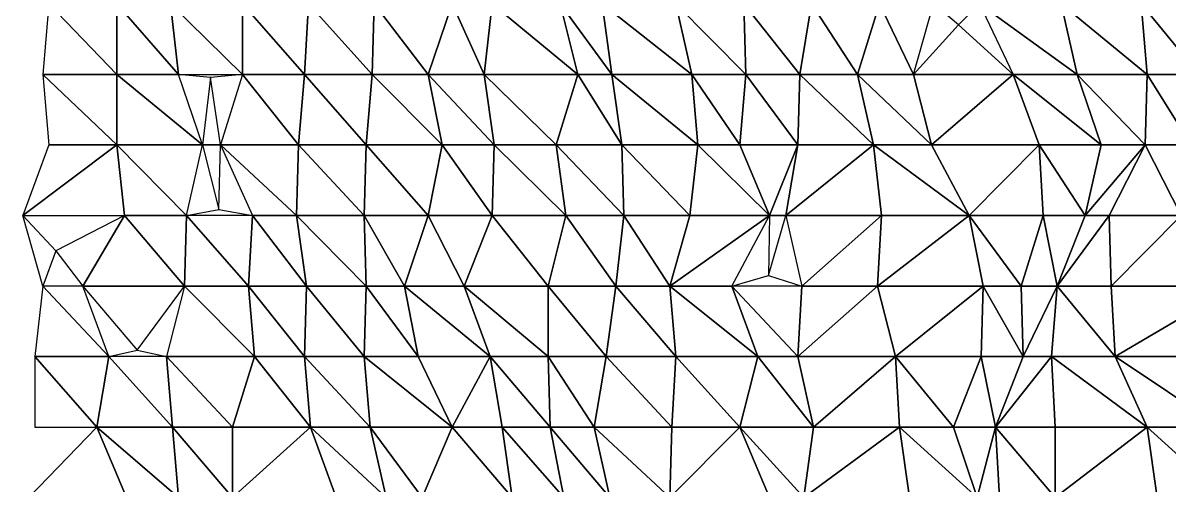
# Model space of a CAD drawing. Header units: metres. Extents: x -317 to 276, y -240 to 234.
# Drawn here: x -316.8 to -219.3, y 31.1 to 70.4 of the extents above; entities that cross this region are included whole.
import ezdxf

# ---------------------------------------------------------------- set-up
doc = ezdxf.new("R2010")
doc.units = ezdxf.units.M

msp = doc.modelspace()

# ---------------------------------------------------------------- linework, layer by layer
for points in [[(-314.5853, 72, -405.78067), (-315.09293, 66, -406.70987), (-308.8122, 66, -407.72803), (-308.8121, 66.0001, -407.72794)], [(-314.5853, 72, -405.78067), (-308.8122, 66, -407.72803), (-308.8122, 72, -407.72803), (-308.8121, 72.0001, -407.72794)], [(-308.8122, 72, -407.72803), (-303.5467, 66, -410.60458), (-304.22354, 72, -411.8435), (-304.22345, 72.0001, -411.8434)], [(-308.8122, 72, -407.72803), (-308.8122, 66, -407.72803), (-303.5467, 66, -410.60458), (-303.5466, 66.0001, -410.6045)], [(-304.22354, 72, -411.8435), (-298.112, 66, -413.1714), (-298.112, 72, -413.1714), (-298.1119, 72.0001, -413.1713)], [(-304.22354, 72, -411.8435), (-303.5467, 66, -410.60458), (-298.112, 66, -413.1714), (-298.1119, 66.0001, -413.1713)], [(-298.112, 72, -413.1714), (-292.8465, 66, -416.04794), (-292.5081, 72, -415.42847), (-292.508, 72.0001, -415.42838)], [(-298.112, 72, -413.1714), (-298.112, 66, -413.1714), (-292.8465, 66, -416.04794), (-292.8464, 66.0001, -416.04785)], [(-292.5081, 72, -415.42847), (-292.8465, 66, -416.04794), (-287.07336, 66, -417.9953), (-287.07327, 66.0001, -417.9952)], [(-292.5081, 72, -415.42847), (-287.07336, 66, -417.9953), (-286.90417, 72, -417.68558), (-286.90408, 72.0001, -417.6855)], [(-286.90417, 72, -417.68558), (-287.07336, 66, -417.9953), (-282.3155, 66, -421.80106), (-282.3154, 66.0001, -421.80096)], [(-286.90417, 72, -417.68558), (-282.3155, 66, -421.80106), (-280.285, 72, -418.08423), (-280.2849, 72.0001, -418.08414)], [(-280.285, 72, -418.08423), (-282.3155, 66, -421.80106), (-277.55762, 66, -425.6068), (-277.55753, 66.0001, -425.60672)], [(-280.285, 72, -418.08423), (-277.55762, 66, -425.6068), (-276.8808, 72, -424.3679), (-276.8807, 72.0001, -424.3678)], [(-276.8808, 72, -424.3679), (-277.55762, 66, -425.6068), (-269.58478, 66, -423.52762), (-269.5847, 66.0001, -423.52753)], [(-276.8808, 72, -424.3679), (-269.58478, 66, -423.52762), (-271.10767, 72, -426.31522), (-271.10757, 72.0001, -426.31512)], [(-271.10767, 72, -426.31522), (-266.68823, 66, -430.74045), (-267.53427, 72, -432.28912), (-267.53418, 72.0001, -432.28903)], [(-271.10767, 72, -426.31522), (-269.58478, 66, -423.52762), (-266.68823, 66, -430.74045), (-266.68814, 66.0001, -430.74036)], [(-267.53427, 72, -432.28912), (-259.89984, 66, -430.8294), (-261.2535, 72, -433.30728), (-261.25342, 72.0001, -433.3072)], [(-267.53427, 72, -432.28912), (-266.68823, 66, -430.74045), (-259.89984, 66, -430.8294), (-259.89975, 66.0001, -430.8293)], [(-261.2535, 72, -433.30728), (-255.31119, 66, -434.9449), (-255.48041, 72, -435.2546), (-255.4803, 72.0001, -435.25452)], [(-261.2535, 72, -433.30728), (-259.89984, 66, -430.8294), (-255.31119, 66, -434.9449), (-255.31108, 66.0001, -434.9448)], [(-255.48041, 72, -435.2546), (-250.72253, 66, -439.06036), (-249.70728, 72, -437.20197), (-249.70717, 72.0001, -437.20187)], [(-255.48041, 72, -435.2546), (-255.31119, 66, -434.9449), (-250.72253, 66, -439.06036), (-250.72243, 66.0001, -439.06027)], [(-249.70728, 72, -437.20197), (-250.72253, 66, -439.06036), (-245.79546, 66, -442.5564), (-245.79535, 66.0001, -442.5563)], [(-249.70728, 72, -437.20197), (-245.79546, 66, -442.5564), (-243.93416, 72, -439.14932), (-243.93405, 72.0001, -439.14923)], [(-243.93416, 72, -439.14932), (-245.79546, 66, -442.5564), (-241.03758, 66, -446.36215), (-241.03748, 66.0001, -446.36206)], [(-243.93416, 72, -439.14932), (-241.03758, 66, -446.36215), (-239.34549, 72, -443.2648), (-239.34538, 72.0001, -443.2647)], [(-235.43367, 72, -448.61923), (-237.21411, 70.2222, -445.62082), (-239.34549, 72, -443.2648), (-239.34538, 72.0001, -443.2647)], [(-235.43367, 72, -448.61923), (-227.1224, 66, -445.92056), (-228.47609, 72, -448.39844), (-228.47598, 72.0001, -448.39835)], [(-235.43367, 72, -448.61923), (-232.55713, 66, -443.35376), (-227.1224, 66, -445.92056), (-227.1223, 66.0001, -445.92047)], [(-228.47609, 72, -448.39844), (-221.18008, 66, -447.55817), (-221.68771, 72, -448.48737), (-221.6876, 72.0001, -448.48727)], [(-228.47609, 72, -448.39844), (-227.1224, 66, -445.92056), (-221.18008, 66, -447.55817), (-221.17998, 66.0001, -447.55807)], [(-221.68771, 72, -448.48737), (-216.76064, 66, -451.9834), (-216.0838, 72, -450.74448), (-216.0837, 72.0001, -450.7444)], [(-221.68771, 72, -448.48737), (-221.18008, 66, -447.55817), (-216.76064, 66, -451.9834), (-216.76053, 66.0001, -451.9833)], [(-237.21411, 70.2222, -445.62082), (-241.03758, 66, -446.36215), (-232.55713, 66, -443.35376), (-232.55702, 66.0001, -443.35367)], [(-315.09293, 66, -406.70987), (-308.8122, 60, -407.72803), (-308.8122, 66, -407.72803), (-308.8121, 66.0001, -407.72794)], [(-315.09293, 66, -406.70987), (-314.5853, 60, -405.78067), (-308.8122, 60, -407.72803), (-308.8121, 60.0001, -407.72794)], [(-308.8122, 66, -407.72803), (-301.51617, 60, -406.88776), (-303.5467, 66, -410.60458), (-303.5466, 66.0001, -410.6045)], [(-308.8122, 66, -407.72803), (-308.8122, 60, -407.72803), (-301.51617, 60, -406.88776), (-301.51608, 60.0001, -406.88766)], [(-298.112, 66, -413.1714), (-300.82565, 65.739136, -411.88126), (-303.5467, 66, -410.60458), (-303.5466, 66.0001, -410.6045)], [(-300.82565, 65.739136, -411.88126), (-301.51617, 60, -406.88776), (-299.9733, 60, -416.5785), (-299.9732, 60.0001, -416.5784)], [(-298.112, 66, -413.1714), (-299.9733, 60, -416.5785), (-293.35413, 60, -416.97714), (-293.35403, 60.0001, -416.97705)], [(-298.112, 66, -413.1714), (-293.35413, 60, -416.97714), (-292.8465, 66, -416.04794), (-292.8464, 66.0001, -416.04785)], [(-292.8465, 66, -416.04794), (-293.35413, 60, -416.97714), (-287.581, 60, -418.9245), (-287.5809, 60.0001, -418.9244)], [(-292.8465, 66, -416.04794), (-287.581, 60, -418.9245), (-287.07336, 66, -417.9953), (-287.07327, 66.0001, -417.9952)], [(-287.07336, 66, -417.9953), (-287.581, 60, -418.9245), (-281.13104, 60, -419.6329), (-281.13095, 60.0001, -419.6328)], [(-287.07336, 66, -417.9953), (-281.13104, 60, -419.6329), (-282.3155, 66, -421.80106), (-282.3154, 66.0001, -421.80096)], [(-282.3155, 66, -421.80106), (-276.71158, 60, -424.05814), (-277.55762, 66, -425.6068), (-277.55753, 66.0001, -425.60672)], [(-282.3155, 66, -421.80106), (-281.13104, 60, -419.6329), (-276.71158, 60, -424.05814), (-276.7115, 60.0001, -424.05804)], [(-277.55762, 66, -425.6068), (-271.4461, 60, -426.9347), (-269.58478, 66, -423.52762), (-269.5847, 66.0001, -423.52753)], [(-277.55762, 66, -425.6068), (-276.71158, 60, -424.05814), (-271.4461, 60, -426.9347), (-271.446, 60.0001, -426.9346)], [(-269.58478, 66, -423.52762), (-271.4461, 60, -426.9347), (-265.8422, 60, -429.19177), (-265.8421, 60.0001, -429.19168)], [(-269.58478, 66, -423.52762), (-265.8422, 60, -429.19177), (-266.68823, 66, -430.74045), (-266.68814, 66.0001, -430.74036)], [(-266.68823, 66, -430.74045), (-259.3922, 60, -429.90018), (-259.89984, 66, -430.8294), (-259.89975, 66.0001, -430.8293)], [(-266.68823, 66, -430.74045), (-265.8422, 60, -429.19177), (-259.3922, 60, -429.90018), (-259.39212, 60.0001, -429.9001)], [(-259.89984, 66, -430.8294), (-255.81882, 60, -435.87408), (-255.31119, 66, -434.9449), (-255.31108, 66.0001, -434.9448)], [(-259.89984, 66, -430.8294), (-259.3922, 60, -429.90018), (-255.81882, 60, -435.87408), (-255.81871, 60.0001, -435.874)], [(-255.31119, 66, -434.9449), (-255.81882, 60, -435.87408), (-250.89174, 60, -439.37012), (-250.89163, 60.0001, -439.37003)], [(-255.31119, 66, -434.9449), (-250.89174, 60, -439.37012), (-250.72253, 66, -439.06036), (-250.72243, 66.0001, -439.06027)], [(-250.72253, 66, -439.06036), (-250.89174, 60, -439.37012), (-244.44177, 60, -440.07852), (-244.44167, 60.0001, -440.07843)], [(-250.72253, 66, -439.06036), (-244.44177, 60, -440.07852), (-245.79546, 66, -442.5564), (-245.79535, 66.0001, -442.5563)], [(-245.79546, 66, -442.5564), (-239.51471, 60, -443.57455), (-241.03758, 66, -446.36215), (-241.03748, 66.0001, -446.36206)], [(-245.79546, 66, -442.5564), (-244.44177, 60, -440.07852), (-239.51471, 60, -443.57455), (-239.5146, 60.0001, -443.57446)], [(-239.51471, 60, -443.57455), (-232.55713, 66, -443.35376), (-241.03758, 66, -446.36215), (-241.03748, 66.0001, -446.36206)], [(-239.51471, 60, -443.57455), (-230.35739, 60, -439.3272), (-232.55713, 66, -443.35376), (-232.55702, 66.0001, -443.35367)], [(-232.55713, 66, -443.35376), (-225.0919, 60, -442.20374), (-227.1224, 66, -445.92056), (-227.1223, 66.0001, -445.92047)], [(-232.55713, 66, -443.35376), (-230.35739, 60, -439.3272), (-225.0919, 60, -442.20374), (-225.0918, 60.0001, -442.20364)], [(-227.1224, 66, -445.92056), (-221.3493, 60, -447.86792), (-221.18008, 66, -447.55817), (-221.17998, 66.0001, -447.55807)], [(-227.1224, 66, -445.92056), (-225.0919, 60, -442.20374), (-221.3493, 60, -447.86792), (-221.3492, 60.0001, -447.86783)], [(-221.18008, 66, -447.55817), (-221.3493, 60, -447.86792), (-217.43747, 60, -453.22235), (-217.43736, 60.0001, -453.22226)], [(-221.18008, 66, -447.55817), (-217.43747, 60, -453.22235), (-216.76064, 66, -451.9834), (-216.76053, 66.0001, -451.9833)], [(-316.78503, 54, -409.80722), (-308.13535, 54, -406.48907), (-308.8122, 60, -407.72803), (-308.8121, 60.0001, -407.72794)], [(-316.78503, 54, -409.80722), (-308.8122, 60, -407.72803), (-314.5853, 60, -405.78067), (-314.5852, 60.0001, -405.78058)], [(-308.8122, 60, -407.72803), (-302.86987, 54, -409.36563), (-301.51617, 60, -406.88776), (-301.51608, 60.0001, -406.88766)], [(-308.8122, 60, -407.72803), (-308.13535, 54, -406.48907), (-302.86987, 54, -409.36563), (-302.86978, 54.0001, -409.36554)], [(-301.51617, 60, -406.88776), (-300.1243, 54.5, -410.5974), (-299.9733, 60, -416.5785), (-299.9732, 60.0001, -416.5784)], [(-299.9733, 60, -416.5785), (-293.52332, 54, -417.2869), (-293.35413, 60, -416.97714), (-293.35403, 60.0001, -416.97705)], [(-299.9733, 60, -416.5785), (-297.26593, 54, -411.6227), (-293.52332, 54, -417.2869), (-293.52322, 54.0001, -417.2868)], [(-293.35413, 60, -416.97714), (-293.52332, 54, -417.2869), (-287.7502, 54, -419.23425), (-287.75012, 54.0001, -419.23416)], [(-293.35413, 60, -416.97714), (-287.7502, 54, -419.23425), (-287.581, 60, -418.9245), (-287.5809, 60.0001, -418.9244)], [(-287.581, 60, -418.9245), (-287.7502, 54, -419.23425), (-282.3155, 54, -421.80106), (-282.3154, 54.0001, -421.80096)], [(-287.581, 60, -418.9245), (-282.3155, 54, -421.80106), (-281.13104, 60, -419.6329), (-281.13095, 60.0001, -419.6328)], [(-281.13104, 60, -419.6329), (-282.3155, 54, -421.80106), (-276.8808, 54, -424.3679), (-276.8807, 54.0001, -424.3678)], [(-281.13104, 60, -419.6329), (-276.8808, 54, -424.3679), (-276.71158, 60, -424.05814), (-276.7115, 60.0001, -424.05804)], [(-276.71158, 60, -424.05814), (-276.8808, 54, -424.3679), (-270.60004, 54, -425.38602), (-270.59995, 54.0001, -425.38593)], [(-276.71158, 60, -424.05814), (-270.60004, 54, -425.38602), (-271.4461, 60, -426.9347), (-271.446, 60.0001, -426.9346)], [(-271.4461, 60, -426.9347), (-265.67297, 54, -428.88205), (-265.8422, 60, -429.19177), (-265.8421, 60.0001, -429.19168)], [(-271.4461, 60, -426.9347), (-270.60004, 54, -425.38602), (-265.67297, 54, -428.88205), (-265.67288, 54.0001, -428.88196)], [(-265.8422, 60, -429.19177), (-260.06906, 54, -431.13913), (-259.3922, 60, -429.90018), (-259.39212, 60.0001, -429.9001)], [(-265.8422, 60, -429.19177), (-265.67297, 54, -428.88205), (-260.06906, 54, -431.13913), (-260.06897, 54.0001, -431.13904)], [(-259.3922, 60, -429.90018), (-260.06906, 54, -431.13913), (-253.28069, 54, -431.22806), (-253.28058, 54.0001, -431.22797)], [(-259.3922, 60, -429.90018), (-253.28069, 54, -431.22806), (-255.81882, 60, -435.87408), (-255.81871, 60.0001, -435.874)], [(-253.28069, 54, -431.22806), (-250.89174, 60, -439.37012), (-255.81882, 60, -435.87408), (-255.81871, 60.0001, -435.874)], [(-253.28069, 54, -431.22806), (-251.907, 54, -441.22852), (-250.89174, 60, -439.37012), (-250.89163, 60.0001, -439.37003)], [(-251.907, 54, -441.22852), (-243.76495, 54, -438.83957), (-244.44177, 60, -440.07852), (-244.44167, 60.0001, -440.07843)], [(-251.907, 54, -441.22852), (-244.44177, 60, -440.07852), (-250.89174, 60, -439.37012), (-250.89163, 60.0001, -439.37003)], [(-236.29973, 54, -437.68958), (-239.51471, 60, -443.57455), (-244.44177, 60, -440.07852), (-244.44167, 60.0001, -440.07843)], [(-236.29973, 54, -437.68958), (-244.44177, 60, -440.07852), (-243.76495, 54, -438.83957), (-243.76485, 54.0001, -438.83948)], [(-236.29973, 54, -437.68958), (-230.35739, 60, -439.3272), (-239.51471, 60, -443.57455), (-239.5146, 60.0001, -443.57446)], [(-236.29973, 54, -437.68958), (-230.01898, 54, -438.70773), (-230.35739, 60, -439.3272), (-230.35728, 60.0001, -439.32712)], [(-230.35739, 60, -439.3272), (-226.44559, 54, -444.68164), (-225.0919, 60, -442.20374), (-225.0918, 60.0001, -442.20364)], [(-230.35739, 60, -439.3272), (-230.01898, 54, -438.70773), (-226.44559, 54, -444.68164), (-226.44548, 54.0001, -444.68155)], [(-226.44559, 54, -444.68164), (-224.39505, 54, -453.44315), (-221.3493, 60, -447.86792), (-221.3492, 60.0001, -447.86783)], [(-226.44559, 54, -444.68164), (-221.3493, 60, -447.86792), (-225.0919, 60, -442.20374), (-225.0918, 60.0001, -442.20364)], [(-221.3493, 60, -447.86792), (-224.39505, 54, -453.44315), (-218.28351, 54, -454.77103), (-218.2834, 54.0001, -454.77094)], [(-221.3493, 60, -447.86792), (-218.28351, 54, -454.77103), (-217.43747, 60, -453.22235), (-217.43736, 60.0001, -453.22226)], [(-315.09293, 48, -406.70987), (-316.78503, 54, -409.80722), (-313.9948, 51, -408.73688), (-313.99472, 51.0001, -408.7368)], [(-308.13535, 54, -406.48907), (-313.9948, 51, -408.73688), (-311.68875, 48, -412.99353), (-311.68866, 48.0001, -412.99344)], [(-308.13535, 54, -406.48907), (-311.68875, 48, -412.99353), (-303.03906, 48, -409.67538), (-303.03897, 48.0001, -409.6753)], [(-308.13535, 54, -406.48907), (-303.03906, 48, -409.67538), (-302.86987, 54, -409.36563), (-302.86978, 54.0001, -409.36554)], [(-302.86987, 54, -409.36563), (-303.03906, 48, -409.67538), (-297.60437, 48, -412.2422), (-297.60428, 48.0001, -412.2421)], [(-300.1243, 54.5, -410.5974), (-297.26593, 54, -411.6227), (-302.86987, 54, -409.36563), (-302.86978, 54.0001, -409.36554)], [(-302.86987, 54, -409.36563), (-297.60437, 48, -412.2422), (-297.26593, 54, -411.6227), (-297.26584, 54.0001, -411.62262)], [(-297.26593, 54, -411.6227), (-297.60437, 48, -412.2422), (-292.67728, 48, -415.73822), (-292.6772, 48.0001, -415.73813)], [(-297.26593, 54, -411.6227), (-292.67728, 48, -415.73822), (-293.52332, 54, -417.2869), (-293.52322, 54.0001, -417.2868)], [(-293.52332, 54, -417.2869), (-287.581, 48, -418.9245), (-287.7502, 54, -419.23425), (-287.75012, 54.0001, -419.23416)], [(-293.52332, 54, -417.2869), (-292.67728, 48, -415.73822), (-287.581, 48, -418.9245), (-287.5809, 48.0001, -418.9244)], [(-287.7502, 54, -419.23425), (-284.346, 48, -425.51788), (-282.3155, 54, -421.80106), (-282.3154, 54.0001, -421.80096)], [(-287.7502, 54, -419.23425), (-287.581, 48, -418.9245), (-284.346, 48, -425.51788), (-284.34592, 48.0001, -425.5178)], [(-282.3155, 54, -421.80106), (-284.346, 48, -425.51788), (-279.24973, 48, -428.70416), (-279.24963, 48.0001, -428.70407)], [(-282.3155, 54, -421.80106), (-279.24973, 48, -428.70416), (-276.8808, 54, -424.3679), (-276.8807, 54.0001, -424.3678)], [(-276.8808, 54, -424.3679), (-279.24973, 48, -428.70416), (-272.12292, 48, -428.17365), (-272.12283, 48.0001, -428.17355)], [(-276.8808, 54, -424.3679), (-272.12292, 48, -428.17365), (-270.60004, 54, -425.38602), (-270.59995, 54.0001, -425.38593)], [(-270.60004, 54, -425.38602), (-272.12292, 48, -428.17365), (-266.3498, 48, -430.12097), (-266.3497, 48.0001, -430.12088)], [(-270.60004, 54, -425.38602), (-266.3498, 48, -430.12097), (-265.67297, 54, -428.88205), (-265.67288, 54.0001, -428.88196)], [(-265.67297, 54, -428.88205), (-266.3498, 48, -430.12097), (-261.76114, 48, -434.23648), (-261.76105, 48.0001, -434.2364)], [(-265.67297, 54, -428.88205), (-261.76114, 48, -434.23648), (-260.06906, 54, -431.13913), (-260.06897, 54.0001, -431.13904)], [(-261.76114, 48, -434.23648), (-256.49567, 48, -437.11304), (-253.28069, 54, -431.22806), (-253.28058, 54.0001, -431.22797)], [(-261.76114, 48, -434.23648), (-253.28069, 54, -431.22806), (-260.06906, 54, -431.13913), (-260.06897, 54.0001, -431.13904)], [(-253.28069, 54, -431.22806), (-253.38661, 48.888885, -437.67947), (-251.907, 54, -441.22852), (-251.90689, 54.0001, -441.22842)], [(-250.55331, 48, -438.75064), (-243.76495, 54, -438.83957), (-251.907, 54, -441.22852), (-251.90689, 54.0001, -441.22842)], [(-250.55331, 48, -438.75064), (-244.10336, 48, -439.45905), (-243.76495, 54, -438.83957), (-243.76485, 54.0001, -438.83948)], [(-244.10336, 48, -439.45905), (-235.11526, 48, -435.52142), (-236.29973, 54, -437.68958), (-236.29962, 54.0001, -437.68948)], [(-244.10336, 48, -439.45905), (-236.29973, 54, -437.68958), (-243.76495, 54, -438.83957), (-243.76485, 54.0001, -438.83948)], [(-236.29973, 54, -437.68958), (-231.88028, 48, -442.1148), (-230.01898, 54, -438.70773), (-230.01888, 54.0001, -438.70764)], [(-236.29973, 54, -437.68958), (-235.11526, 48, -435.52142), (-231.88028, 48, -442.1148), (-231.88017, 48.0001, -442.11472)], [(-230.01898, 54, -438.70773), (-231.88028, 48, -442.1148), (-228.81451, 48, -449.0179), (-228.8144, 48.0001, -449.01782)], [(-230.01898, 54, -438.70773), (-228.81451, 48, -449.0179), (-226.44559, 54, -444.68164), (-226.44548, 54.0001, -444.68155)], [(-228.81451, 48, -449.0179), (-224.22585, 48, -453.13342), (-224.39505, 54, -453.44315), (-224.39494, 54.0001, -453.44305)], [(-228.81451, 48, -449.0179), (-224.39505, 54, -453.44315), (-226.44559, 54, -444.68164), (-226.44548, 54.0001, -444.68155)], [(-224.22585, 48, -453.13342), (-218.28351, 54, -454.77103), (-224.39505, 54, -453.44315), (-224.39494, 54.0001, -453.44305)], [(-224.22585, 48, -453.13342), (-213.71487, 48, -446.40817), (-218.28351, 54, -454.77103), (-218.2834, 54.0001, -454.77094)], [(-253.38661, 48.888885, -437.67947), (-250.55331, 48, -438.75064), (-256.49567, 48, -437.11304), (-256.49557, 48.0001, -437.11295)], [(-315.09293, 48, -406.70987), (-315.76978, 42, -407.94882), (-309.489, 42, -408.96698), (-309.48892, 42.0001, -408.9669)], [(-315.09293, 48, -406.70987), (-309.489, 42, -408.96698), (-311.68875, 48, -412.99353), (-311.68866, 48.0001, -412.99344)], [(-311.68875, 48, -412.99353), (-307.05624, 42.54544, -410.7713), (-303.03906, 48, -409.67538), (-303.03897, 48.0001, -409.6753)], [(-303.03906, 48, -409.67538), (-304.56195, 42, -412.46298), (-297.09674, 42, -411.313), (-297.09665, 42.0001, -411.3129)], [(-303.03906, 48, -409.67538), (-297.09674, 42, -411.313), (-297.60437, 48, -412.2422), (-297.60428, 48.0001, -412.2421)], [(-297.60437, 48, -412.2422), (-292.8465, 42, -416.04794), (-292.67728, 48, -415.73822), (-292.6772, 48.0001, -415.73813)], [(-297.60437, 48, -412.2422), (-297.09674, 42, -411.313), (-292.8465, 42, -416.04794), (-292.8464, 42.0001, -416.04785)], [(-292.67728, 48, -415.73822), (-292.8465, 42, -416.04794), (-287.7502, 42, -419.23425), (-287.75012, 42.0001, -419.23416)], [(-292.67728, 48, -415.73822), (-287.7502, 42, -419.23425), (-287.581, 48, -418.9245), (-287.5809, 48.0001, -418.9244)], [(-287.581, 48, -418.9245), (-287.7502, 42, -419.23425), (-283.16156, 42, -423.34973), (-283.16147, 42.0001, -423.34964)], [(-287.581, 48, -418.9245), (-283.16156, 42, -423.34973), (-284.346, 48, -425.51788), (-284.34592, 48.0001, -425.5178)], [(-284.346, 48, -425.51788), (-277.05002, 42, -424.6776), (-279.24973, 48, -428.70416), (-279.24963, 48.0001, -428.70407)], [(-284.346, 48, -425.51788), (-283.16156, 42, -423.34973), (-277.05002, 42, -424.6776), (-277.04993, 42.0001, -424.67752)], [(-279.24973, 48, -428.70416), (-272.12292, 42, -428.17365), (-272.12292, 48, -428.17365), (-272.12283, 48.0001, -428.17355)], [(-279.24973, 48, -428.70416), (-277.05002, 42, -424.6776), (-272.12292, 42, -428.17365), (-272.12283, 42.0001, -428.17355)], [(-272.12292, 48, -428.17365), (-267.19586, 42, -431.66965), (-266.3498, 48, -430.12097), (-266.3497, 48.0001, -430.12088)], [(-272.12292, 48, -428.17365), (-272.12292, 42, -428.17365), (-267.19586, 42, -431.66965), (-267.19577, 42.0001, -431.66956)], [(-266.3498, 48, -430.12097), (-267.19586, 42, -431.66965), (-261.2535, 42, -433.30728), (-261.25342, 42.0001, -433.3072)], [(-266.3498, 48, -430.12097), (-261.2535, 42, -433.30728), (-261.76114, 48, -434.23648), (-261.76105, 48.0001, -434.2364)], [(-261.76114, 48, -434.23648), (-254.29593, 42, -433.0865), (-256.49567, 48, -437.11304), (-256.49557, 48.0001, -437.11295)], [(-261.76114, 48, -434.23648), (-261.2535, 42, -433.30728), (-254.29593, 42, -433.0865), (-254.29582, 42.0001, -433.0864)], [(-256.49567, 48, -437.11304), (-250.89174, 42, -439.37012), (-250.55331, 48, -438.75064), (-250.5532, 48.0001, -438.75055)], [(-256.49567, 48, -437.11304), (-254.29593, 42, -433.0865), (-250.89174, 42, -439.37012), (-250.89163, 42.0001, -439.37003)], [(-250.89174, 42, -439.37012), (-242.58047, 42, -436.67145), (-244.10336, 48, -439.45905), (-244.10326, 48.0001, -439.45895)], [(-250.89174, 42, -439.37012), (-244.10336, 48, -439.45905), (-250.55331, 48, -438.75064), (-250.5532, 48.0001, -438.75055)], [(-242.58047, 42, -436.67145), (-235.11526, 48, -435.52142), (-244.10336, 48, -439.45905), (-244.10326, 48.0001, -439.45895)], [(-242.58047, 42, -436.67145), (-235.28448, 42, -435.83118), (-235.11526, 48, -435.52142), (-235.11516, 48.0001, -435.52133)], [(-235.11526, 48, -435.52142), (-235.28448, 42, -435.83118), (-231.71107, 42, -441.80508), (-231.71097, 42.0001, -441.805)], [(-235.11526, 48, -435.52142), (-231.71107, 42, -441.80508), (-231.88028, 48, -442.1148), (-231.88017, 48.0001, -442.11472)], [(-231.71107, 42, -441.80508), (-228.81451, 48, -449.0179), (-231.88028, 48, -442.1148), (-231.88017, 48.0001, -442.11472)], [(-231.71107, 42, -441.80508), (-229.32213, 42, -449.9471), (-228.81451, 48, -449.0179), (-228.8144, 48.0001, -449.01782)], [(-228.81451, 48, -449.0179), (-229.32213, 42, -449.9471), (-223.88742, 42, -452.51395), (-223.88731, 42.0001, -452.51385)], [(-228.81451, 48, -449.0179), (-223.88742, 42, -452.51395), (-224.22585, 48, -453.13342), (-224.22574, 48.0001, -453.13333)], [(-223.88742, 42, -452.51395), (-213.71487, 48, -446.40817), (-224.22585, 48, -453.13342), (-224.22574, 48.0001, -453.13333)], [(-223.88742, 42, -452.51395), (-216.92984, 42, -452.29315), (-213.71487, 48, -446.40817), (-213.71477, 48.0001, -446.40808)], [(-315.76978, 42, -407.94882), (-310.50427, 36, -410.82538), (-309.489, 42, -408.96698), (-309.48892, 42.0001, -408.9669)], [(-315.76978, 42, -407.94882), (-315.76978, 36, -407.94882), (-310.50427, 36, -410.82538), (-310.50418, 36.0001, -410.8253)], [(-309.489, 42, -408.96698), (-310.50427, 36, -410.82538), (-304.05432, 36, -411.53378), (-304.05423, 36.0001, -411.5337)], [(-307.05624, 42.54544, -410.7713), (-304.56195, 42, -412.46298), (-309.489, 42, -408.96698), (-309.48892, 42.0001, -408.9669)], [(-309.489, 42, -408.96698), (-304.05432, 36, -411.53378), (-304.56195, 42, -412.46298), (-304.56186, 42.0001, -412.4629)], [(-304.56195, 42, -412.46298), (-298.95804, 36, -414.72006), (-297.09674, 42, -411.313), (-297.09665, 42.0001, -411.3129)], [(-304.56195, 42, -412.46298), (-304.05432, 36, -411.53378), (-298.95804, 36, -414.72006), (-298.95795, 36.0001, -414.71997)], [(-297.09674, 42, -411.313), (-298.95804, 36, -414.72006), (-292.33887, 36, -415.11874), (-292.33878, 36.0001, -415.11865)], [(-297.09674, 42, -411.313), (-292.33887, 36, -415.11874), (-292.8465, 42, -416.04794), (-292.8464, 42.0001, -416.04785)], [(-292.8465, 42, -416.04794), (-287.24258, 36, -418.30502), (-287.7502, 42, -419.23425), (-287.75012, 42.0001, -419.23416)], [(-292.8465, 42, -416.04794), (-292.33887, 36, -415.11874), (-287.24258, 36, -418.30502), (-287.2425, 36.0001, -418.30493)], [(-280.285, 36, -418.08423), (-283.16156, 42, -423.34973), (-287.7502, 42, -419.23425), (-287.75012, 42.0001, -419.23416)], [(-280.285, 36, -418.08423), (-287.7502, 42, -419.23425), (-287.24258, 36, -418.30502), (-287.2425, 36.0001, -418.30493)], [(-277.05002, 42, -424.6776), (-283.16156, 42, -423.34973), (-280.285, 36, -418.08423), (-280.2849, 36.0001, -418.08414)], [(-277.05002, 42, -424.6776), (-280.285, 36, -418.08423), (-276.03476, 36, -422.8192), (-276.03467, 36.0001, -422.81912)], [(-277.05002, 42, -424.6776), (-271.95374, 36, -427.8639), (-272.12292, 42, -428.17365), (-272.12283, 42.0001, -428.17355)], [(-277.05002, 42, -424.6776), (-276.03476, 36, -422.8192), (-271.95374, 36, -427.8639), (-271.95364, 36.0001, -427.8638)], [(-272.12292, 42, -428.17365), (-268.21112, 36, -433.52808), (-267.19586, 42, -431.66965), (-267.19577, 42.0001, -431.66956)], [(-272.12292, 42, -428.17365), (-271.95374, 36, -427.8639), (-268.21112, 36, -433.52808), (-268.21103, 36.0001, -433.52798)], [(-267.19586, 42, -431.66965), (-268.21112, 36, -433.52808), (-261.59195, 36, -433.92676), (-261.59186, 36.0001, -433.92667)], [(-267.19586, 42, -431.66965), (-261.59195, 36, -433.92676), (-261.2535, 42, -433.30728), (-261.25342, 42.0001, -433.3072)], [(-261.2535, 42, -433.30728), (-261.59195, 36, -433.92676), (-255.81882, 36, -435.87408), (-255.81871, 36.0001, -435.874)], [(-261.2535, 42, -433.30728), (-255.81882, 36, -435.87408), (-254.29593, 42, -433.0865), (-254.29582, 42.0001, -433.0864)], [(-254.29593, 42, -433.0865), (-255.81882, 36, -435.87408), (-249.53807, 36, -436.89224), (-249.53796, 36.0001, -436.89215)], [(-254.29593, 42, -433.0865), (-249.53807, 36, -436.89224), (-250.89174, 42, -439.37012), (-250.89163, 42.0001, -439.37003)], [(-249.53807, 36, -436.89224), (-242.58047, 42, -436.67145), (-250.89174, 42, -439.37012), (-250.89163, 42.0001, -439.37003)], [(-249.53807, 36, -436.89224), (-242.24207, 36, -436.05197), (-242.58047, 42, -436.67145), (-242.58037, 42.0001, -436.67136)], [(-242.58047, 42, -436.67145), (-237.65341, 36, -440.16745), (-235.28448, 42, -435.83118), (-235.28438, 42.0001, -435.8311)], [(-242.58047, 42, -436.67145), (-242.24207, 36, -436.05197), (-237.65341, 36, -440.16745), (-237.6533, 36.0001, -440.16736)], [(-235.28448, 42, -435.83118), (-237.65341, 36, -440.16745), (-234.08, 36, -446.14136), (-234.0799, 36.0001, -446.14127)], [(-235.28448, 42, -435.83118), (-234.08, 36, -446.14136), (-231.71107, 42, -441.80508), (-231.71097, 42.0001, -441.805)], [(-234.08, 36, -446.14136), (-228.9837, 36, -449.32764), (-229.32213, 42, -449.9471), (-229.32202, 42.0001, -449.94702)], [(-234.08, 36, -446.14136), (-229.32213, 42, -449.9471), (-231.71107, 42, -441.80508), (-231.71097, 42.0001, -441.805)], [(-229.32213, 42, -449.9471), (-221.18008, 36, -447.55817), (-223.88742, 42, -452.51395), (-223.88731, 42.0001, -452.51385)], [(-229.32213, 42, -449.9471), (-228.9837, 36, -449.32764), (-221.18008, 36, -447.55817), (-221.17998, 36.0001, -447.55807)], [(-223.88742, 42, -452.51395), (-214.89934, 36, -448.57632), (-216.92984, 42, -452.29315), (-216.92973, 42.0001, -452.29306)], [(-223.88742, 42, -452.51395), (-221.18008, 36, -447.55817), (-214.89934, 36, -448.57632), (-214.89923, 36.0001, -448.57623)], [(-310.50427, 36, -410.82538), (-316.2774, 30, -408.87802), (-307.96616, 30, -406.17935), (-307.96606, 30.0001, -406.17926)], [(-310.50427, 36, -410.82538), (-303.5467, 30, -410.60458), (-304.05432, 36, -411.53378), (-304.05423, 36.0001, -411.5337)], [(-310.50427, 36, -410.82538), (-307.96616, 30, -406.17935), (-303.5467, 30, -410.60458), (-303.5466, 30.0001, -410.6045)], [(-304.05432, 36, -411.53378), (-298.95804, 30, -414.72006), (-298.95804, 36, -414.72006), (-298.95795, 36.0001, -414.71997)], [(-304.05432, 36, -411.53378), (-303.5467, 30, -410.60458), (-298.95804, 30, -414.72006), (-298.95795, 30.0001, -414.71997)], [(-298.95804, 30, -414.72006), (-290.13916, 30, -411.0922), (-292.33887, 36, -415.11874), (-292.33878, 36.0001, -415.11865)], [(-298.95804, 30, -414.72006), (-292.33887, 36, -415.11874), (-298.95804, 36, -414.72006), (-298.95795, 36.0001, -414.71997)], [(-292.33887, 36, -415.11874), (-285.88892, 30, -415.82715), (-287.24258, 36, -418.30502), (-287.2425, 36.0001, -418.30493)], [(-292.33887, 36, -415.11874), (-290.13916, 30, -411.0922), (-285.88892, 30, -415.82715), (-285.88882, 30.0001, -415.82706)], [(-287.24258, 36, -418.30502), (-282.82312, 30, -422.73026), (-280.285, 36, -418.08423), (-280.2849, 36.0001, -418.08414)], [(-287.24258, 36, -418.30502), (-285.88892, 30, -415.82715), (-282.82312, 30, -422.73026), (-282.82303, 30.0001, -422.73016)], [(-280.285, 36, -418.08423), (-282.82312, 30, -422.73026), (-275.18872, 30, -421.27054), (-275.18863, 30.0001, -421.27045)], [(-280.285, 36, -418.08423), (-275.18872, 30, -421.27054), (-276.03476, 36, -422.8192), (-276.03467, 36.0001, -422.81912)], [(-276.03476, 36, -422.8192), (-270.76926, 30, -425.69574), (-271.95374, 36, -427.8639), (-271.95364, 36.0001, -427.8638)], [(-276.03476, 36, -422.8192), (-275.18872, 30, -421.27054), (-270.76926, 30, -425.69574), (-270.76917, 30.0001, -425.69565)], [(-271.95374, 36, -427.8639), (-266.85742, 30, -431.0502), (-268.21112, 36, -433.52808), (-268.21103, 36.0001, -433.52798)], [(-271.95374, 36, -427.8639), (-270.76926, 30, -425.69574), (-266.85742, 30, -431.0502), (-266.85733, 30.0001, -431.0501)], [(-268.21112, 36, -433.52808), (-261.76114, 30, -434.23648), (-261.59195, 36, -433.92676), (-261.59186, 36.0001, -433.92667)], [(-268.21112, 36, -433.52808), (-266.85742, 30, -431.0502), (-261.76114, 30, -434.23648), (-261.76105, 30.0001, -434.2364)], [(-261.76114, 30, -434.23648), (-253.28069, 30, -431.22806), (-255.81882, 36, -435.87408), (-255.81871, 36.0001, -435.874)], [(-261.76114, 30, -434.23648), (-255.81882, 36, -435.87408), (-261.59195, 36, -433.92676), (-261.59186, 36.0001, -433.92667)], [(-255.81882, 36, -435.87408), (-250.38411, 30, -438.44092), (-249.53807, 36, -436.89224), (-249.53796, 36.0001, -436.89215)], [(-255.81882, 36, -435.87408), (-253.28069, 30, -431.22806), (-250.38411, 30, -438.44092), (-250.384, 30.0001, -438.44083)], [(-250.38411, 30, -438.44092), (-241.39603, 30, -434.5033), (-242.24207, 36, -436.05197), (-242.24196, 36.0001, -436.05188)], [(-250.38411, 30, -438.44092), (-242.24207, 36, -436.05197), (-249.53807, 36, -436.89224), (-249.53796, 36.0001, -436.89215)], [(-242.24207, 36, -436.05197), (-235.6229, 30, -436.45065), (-237.65341, 36, -440.16745), (-237.6533, 36.0001, -440.16736)], [(-242.24207, 36, -436.05197), (-241.39603, 30, -434.5033), (-235.6229, 30, -436.45065), (-235.62279, 30.0001, -436.45056)], [(-235.6229, 30, -436.45065), (-234.08, 36, -446.14136), (-237.65341, 36, -440.16745), (-237.6533, 36.0001, -440.16736)], [(-235.6229, 30, -436.45065), (-233.74158, 30, -445.52188), (-234.08, 36, -446.14136), (-234.0799, 36.0001, -446.14127)], [(-234.08, 36, -446.14136), (-228.9837, 30, -449.32764), (-228.9837, 36, -449.32764), (-228.9836, 36.0001, -449.32755)], [(-234.08, 36, -446.14136), (-233.74158, 30, -445.52188), (-228.9837, 30, -449.32764), (-228.9836, 30.0001, -449.32755)], [(-228.9837, 30, -449.32764), (-220.33405, 30, -446.0095), (-221.18008, 36, -447.55817), (-221.17998, 36.0001, -447.55807)], [(-228.9837, 30, -449.32764), (-221.18008, 36, -447.55817), (-228.9837, 36, -449.32764), (-228.9836, 36.0001, -449.32755)], [(-221.18008, 36, -447.55817), (-214.56091, 30, -447.95685), (-214.89934, 36, -448.57632), (-214.89923, 36.0001, -448.57623)], [(-221.18008, 36, -447.55817), (-220.33405, 30, -446.0095), (-214.56091, 30, -447.95685), (-214.5608, 30.0001, -447.95676)]]:
    msp.add_3dface(points)

doc.saveas('drawing.dxf')
